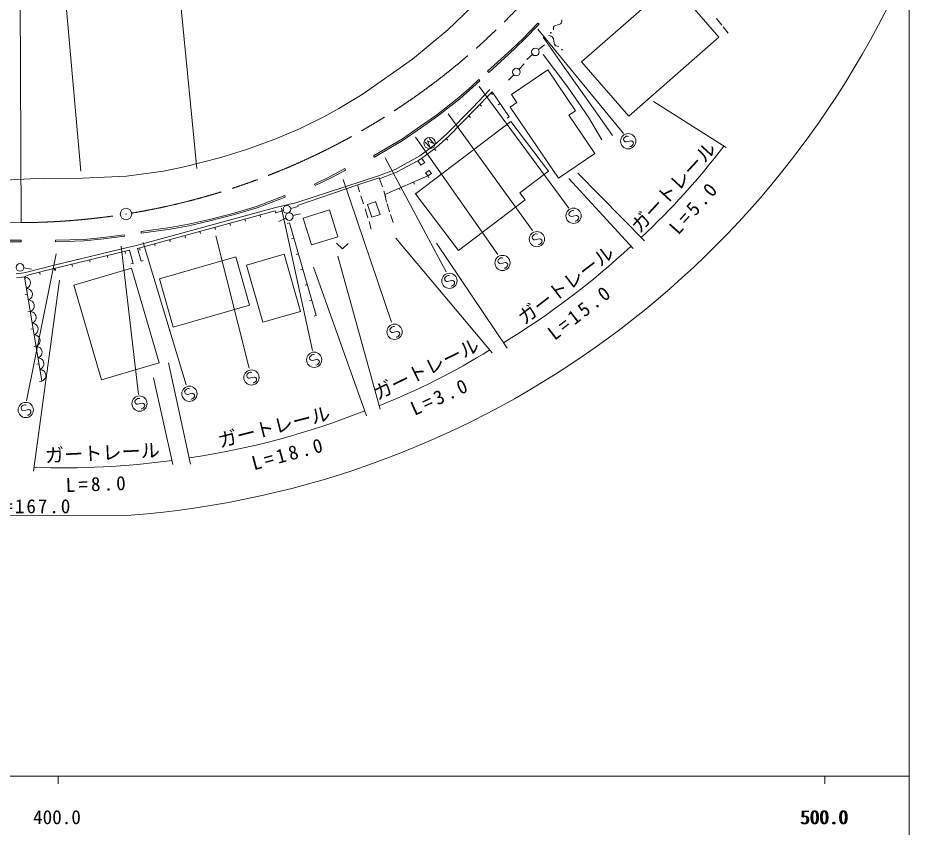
# Model space of a CAD drawing. Units: millimetres, scale not verified. Extents: x 231510 to 871510, y 104537 to 464537.
# Drawn here: x 654250 to 771010, y 282894 to 388521 of the extents above; entities that cross this region are included whole.
import ezdxf
from ezdxf.enums import TextEntityAlignment as Align

# ---------------------------------------------------------------- set-up
doc = ezdxf.new("R2010")
doc.units = ezdxf.units.MM
doc.header["$LTSCALE"] = 1000
doc.linetypes.add('CHAIN', pattern=[18.5, 12, -1.5, 3.5, -1.5])
doc.layers.add('S-SUV', color=7, linetype='Continuous', lineweight=13)
doc.styles.add('ＭＳ ゴシック', font='')
doc.styles.get('ＭＳ ゴシック').set_extended_font_data('MS Gothic')

msp = doc.modelspace()

# ---------------------------------------------------------------- linework, layer by layer
at = {"layer": 'S-SUV'}
for p, q in [((770510, 104537), (770510, 454537)), ((662473, 368508), (659870, 397891)), ((716098, 392515), (710327, 386972)), ((727753, 382766), (738771, 392412)), ((654681, 361793), (654543, 391961)), ((741913, 390300), (745680, 385997)), ((677605, 368868), (675540, 389745)), ((720112, 385783), (722084, 387833)), ((722228, 387694), (720253, 385641)), ((722228, 387694), (722084, 387833)), ((724914, 387691), (724630, 387605)), ((725000, 387741), (724914, 387691)), ((725102, 387831), (725000, 387741)), ((725169, 387951), (725102, 387831)), ((725192, 388073), (725169, 387951)), ((725194, 388273), (725192, 388073)), ((745350, 388448), (746061, 387553)), ((710327, 386972), (705725, 383140)), ((722073, 387041), (733250, 373429)), ((724098, 387173), (724092, 386967)), ((724129, 387314), (724098, 387173)), ((724201, 387420), (724129, 387314)), ((724282, 387484), (724201, 387420)), ((724415, 387548), (724282, 387484)), ((724630, 387605), (724415, 387548)), ((746228, 387339), (746897, 386529)), ((718159, 383939), (720112, 385783)), ((720253, 385641), (718294, 383792)), ((722771, 386015), (725823, 381671)), ((723458, 386216), (723686, 386189)), ((723686, 386189), (723822, 386148)), ((723822, 386148), (723951, 386058)), ((723951, 386058), (724040, 385930)), ((724040, 385930), (724087, 385826)), ((724087, 385826), (724151, 385492)), ((724151, 385492), (724189, 385240)), ((745680, 385997), (733930, 375710)), ((722138, 384395), (722927, 385009)), ((724189, 385240), (724245, 385081)), ((724245, 385081), (724309, 384982)), ((724309, 384982), (724421, 384886)), ((724421, 384886), (724578, 384834)), ((724578, 384834), (724812, 384802)), ((705725, 383140), (699170, 378526)), ((715520, 381545), (718159, 383939)), ((718294, 383792), (715655, 381397)), ((721367, 383759), (720615, 383100)), ((725956, 379485), (722778, 383731)), ((719619, 381809), (720298, 382543)), ((733930, 375710), (727753, 382766)), ((715520, 381545), (715655, 381397)), ((718928, 381086), (718227, 380373)), ((718614, 378507), (723390, 381740)), ((723390, 381740), (726999, 376408)), ((725823, 381671), (728582, 377735)), ((711779, 378108), (713472, 379613)), ((713472, 379613), (714378, 380463)), ((714515, 380317), (713607, 379466)), ((714378, 380463), (714515, 380317)), ((714411, 379559), (726129, 363694)), ((728676, 375550), (725956, 379485)), ((696114, 376703), (699170, 378526)), ((713607, 379466), (711907, 377954)), ((715799, 379152), (713530, 376781)), ((713817, 376503), (716087, 378874)), ((715945, 378725), (716161, 378518)), ((716087, 378874), (718313, 375613)), ((719318, 377467), (718614, 378507)), ((708850, 375834), (711779, 378108)), ((711907, 377954), (708969, 375673)), ((714508, 377225), (714724, 377017)), ((717142, 377329), (716894, 377160)), ((718457, 376885), (719318, 377467)), ((728582, 377735), (731795, 373183)), ((737171, 377593), (746624, 371604)), ((694136, 375625), (696114, 376703)), ((713530, 376781), (710177, 373369)), ((721355, 360773), (710357, 376007)), ((710452, 373078), (713817, 376503)), ((724750, 367588), (718457, 376885)), ((726999, 376408), (726117, 375811)), ((691079, 374104), (694136, 375625)), ((706087, 365555), (718525, 374992)), ((706767, 374371), (708850, 375834)), ((708969, 375673), (706882, 374208)), ((713061, 375734), (713275, 375523)), ((718313, 375613), (718065, 375444)), ((718525, 374992), (723437, 368518)), ((726117, 375811), (729505, 370807)), ((730410, 372621), (728676, 375550)), ((687875, 372722), (691079, 374104)), ((704410, 372716), (706767, 374371)), ((706882, 374208), (704517, 372547)), ((711605, 374252), (711819, 374041)), ((683946, 371286), (687875, 372722)), ((700641, 370528), (704410, 372716)), ((704517, 372547), (700742, 370355)), ((706121, 372942), (716848, 357618)), ((708524, 372088), (707672, 372489)), ((707672, 372489), (708010, 371611)), ((707902, 372759), (708524, 372088)), ((710177, 373369), (708543, 371924)), ((708797, 371615), (710452, 373078)), ((710128, 372792), (710327, 372567)), ((733231, 372714), (733314, 372852)), ((733241, 372600), (733231, 372714)), ((733280, 372507), (733241, 372600)), ((733354, 372412), (733280, 372507)), ((733314, 372852), (733483, 373009)), ((733483, 373009), (733567, 373066)), ((733567, 373066), (733667, 373097)), ((733667, 373097), (733777, 373097)), ((733777, 373097), (733906, 373060)), ((734276, 372469), (734188, 372462)), ((734374, 372423), (734276, 372469)), ((708543, 371924), (706687, 370510)), ((706905, 370174), (708797, 371615)), ((708010, 371611), (707388, 372282)), ((708558, 371433), (708740, 371194)), ((733469, 372348), (733354, 372412)), ((733574, 372322), (733469, 372348)), ((734188, 372462), (733574, 372322)), ((734064, 371734), (734145, 371728)), ((734145, 371728), (734224, 371753)), ((734224, 371753), (734315, 371810)), ((734315, 371810), (734429, 371915)), ((734428, 372371), (734374, 372423)), ((734503, 372284), (734428, 372371)), ((734429, 371915), (734500, 372029)), ((734500, 372029), (734530, 372159)), ((734530, 372159), (734503, 372284)), ((675927, 369069), (680721, 370296)), ((680721, 370296), (683946, 371286)), ((700641, 370528), (700742, 370355)), ((710087, 355364), (702154, 370238)), ((706687, 370510), (703460, 368752)), ((706905, 370174), (706424, 369845)), ((706905, 370174), (707087, 369935)), ((707308, 369628), (706905, 370174)), ((729505, 370807), (724750, 367588)), ((673230, 368527), (675927, 369069)), ((706424, 369845), (703629, 368389)), ((706424, 369845), (706822, 369303)), ((706822, 369303), (707308, 369628)), ((662670, 367596), (668412, 367880)), ((668412, 367880), (673230, 368527)), ((701272, 367892), (690626, 364410)), ((692937, 366813), (695173, 367923)), ((695173, 367923), (696899, 368843)), ((696993, 368666), (695264, 367745)), ((696993, 368666), (696899, 368843)), ((703460, 368752), (701272, 367892)), ((703629, 368389), (701408, 367516)), ((702102, 365479), (707738, 367919)), ((707434, 368300), (707876, 368592)), ((707738, 367919), (707434, 368300)), ((708177, 368207), (707738, 367919)), ((707738, 367919), (707857, 367643)), ((707876, 368592), (708177, 368207)), ((723437, 368518), (719716, 365694)), ((735982, 359439), (727292, 368246)), ((642397, 366920), (655856, 367495)), ((657707, 367562), (655852, 367509)), ((662670, 367596), (657707, 367562)), ((690734, 364025), (698584, 366739)), ((692937, 366813), (693026, 366634)), ((695264, 367745), (693026, 366634)), ((696656, 367443), (702966, 348784)), ((698522, 366717), (698798, 365829)), ((698584, 366739), (701350, 367654)), ((701350, 367654), (701408, 367516)), ((701818, 366451), (701408, 367516)), ((705860, 367106), (705979, 366830)), ((726118, 367542), (734514, 358441)), ((702102, 365479), (701968, 365952)), ((702102, 365479), (702221, 365204)), ((702313, 364459), (702102, 365479)), ((703981, 366292), (704100, 366017)), ((706056, 365596), (706111, 365637)), ((711699, 358159), (706087, 365555)), ((719716, 365694), (720415, 364773)), ((685376, 363920), (689059, 365328)), ((689130, 365141), (685441, 363730)), ((690626, 364410), (687699, 363727)), ((689059, 365328), (689130, 365141)), ((698981, 365296), (699313, 364248)), ((699847, 364154), (700846, 364503)), ((700912, 364568), (701504, 362872)), ((720415, 364773), (711699, 358159)), ((687699, 363727), (669730, 358809)), ((669828, 358421), (687797, 363339)), ((682461, 363051), (685376, 363920)), ((685441, 363730), (682515, 362858)), ((687797, 363339), (687876, 363050)), ((688860, 363381), (687908, 363074)), ((688636, 363691), (692693, 345122)), ((689820, 363662), (690787, 363915)), ((691468, 362395), (694877, 363449)), ((694877, 363449), (695961, 359945)), ((699529, 363578), (699895, 362444)), ((700426, 362496), (699847, 364154)), ((702729, 363221), (702414, 364235)), ((726103, 362989), (726186, 363127)), ((726186, 363127), (726354, 363284)), ((726354, 363284), (726438, 363341)), ((726438, 363341), (726538, 363372)), ((726538, 363372), (726648, 363372)), ((726648, 363372), (726777, 363335)), ((676514, 361586), (679253, 362223)), ((679300, 362029), (676555, 361390)), ((679253, 362223), (682461, 363051)), ((682515, 362858), (679300, 362029)), ((683870, 362264), (683949, 361975)), ((685833, 362801), (685913, 362512)), ((689186, 362382), (688278, 361963)), ((690126, 362708), (691099, 362941)), ((692552, 358890), (691468, 362395)), ((701504, 362872), (700426, 362496)), ((703195, 361795), (702846, 362878)), ((726112, 362875), (726103, 362989)), ((726151, 362782), (726112, 362875)), ((726226, 362687), (726151, 362782)), ((726340, 362623), (726226, 362687)), ((726445, 362597), (726340, 362623)), ((727059, 362737), (726445, 362597)), ((726936, 362009), (727017, 362003)), ((727017, 362003), (727096, 362028)), ((727148, 362744), (727059, 362737)), ((727096, 362028), (727186, 362085)), ((727245, 362698), (727148, 362744)), ((727186, 362085), (727300, 362190)), ((727300, 362646), (727245, 362698)), ((727374, 362559), (727300, 362646)), ((727300, 362190), (727372, 362304)), ((727372, 362304), (727401, 362434)), ((727401, 362434), (727374, 362559)), ((670320, 360632), (674129, 361141)), ((674161, 360943), (670346, 360433)), ((674129, 361141), (676514, 361586)), ((676555, 361390), (674161, 360943)), ((679942, 361189), (680021, 360900)), ((681906, 361727), (681985, 361437)), ((689658, 361770), (689370, 361686)), ((689658, 361770), (693170, 349679)), ((700079, 361928), (700343, 360949)), ((662894, 359611), (665434, 359859)), ((665457, 359661), (662907, 359411)), ((665434, 359859), (668130, 360224)), ((668157, 360025), (665457, 359661)), ((668157, 360025), (668130, 360224)), ((670320, 360632), (670346, 360433)), ((676014, 360114), (676093, 359825)), ((677978, 360652), (678057, 360362)), ((684400, 342778), (680073, 360086)), ((690244, 359754), (689955, 359671)), ((695961, 359945), (692552, 358890)), ((703564, 359775), (716129, 344802)), ((721322, 359933), (721405, 360072)), ((721332, 359820), (721322, 359933)), ((721371, 359726), (721332, 359820)), ((721445, 359632), (721371, 359726)), ((721405, 360072), (721574, 360228)), ((721559, 359567), (721445, 359632)), ((721574, 360228), (721657, 360285)), ((721657, 360285), (721758, 360317)), ((722278, 359681), (721664, 359542)), ((721758, 360317), (721867, 360316)), ((721867, 360316), (721997, 360279)), ((722367, 359688), (722278, 359681)), ((722464, 359642), (722367, 359688)), ((722519, 359591), (722464, 359642)), ((619393, 359415), (654693, 359501)), ((654694, 359301), (619394, 359215)), ((654693, 359501), (654694, 359301)), ((668716, 358579), (658983, 356233)), ((659167, 359491), (662894, 359611)), ((659173, 359291), (659167, 359491)), ((662907, 359411), (659173, 359291)), ((669977, 339353), (667723, 358734)), ((669730, 358809), (668716, 358579)), ((670123, 358502), (670202, 358212)), ((670608, 359184), (676197, 340615)), ((672086, 359039), (672166, 358750)), ((674050, 359577), (674130, 359287)), ((695826, 359097), (696569, 358381)), ((696569, 358381), (697326, 359083)), ((708848, 359129), (718066, 345390)), ((721664, 359542), (721559, 359567)), ((722155, 358954), (722236, 358947)), ((722236, 358947), (722315, 358972)), ((722315, 358972), (722406, 359029)), ((722406, 359029), (722519, 359134)), ((722593, 359503), (722519, 359591)), ((722519, 359134), (722591, 359248)), ((722591, 359248), (722621, 359378)), ((722621, 359378), (722593, 359503)), ((659250, 357742), (655374, 338542)), ((658984, 355821), (668807, 358189)), ((665914, 357492), (665985, 357200)), ((668225, 358049), (668295, 357757)), ((668807, 358189), (669288, 356479)), ((670319, 356762), (669828, 358421)), ((672704, 354468), (682670, 357314)), ((682670, 357314), (684469, 351011)), ((684061, 356259), (688968, 357666)), ((688968, 357666), (691110, 350195)), ((690829, 357739), (690541, 357656)), ((701486, 337446), (695967, 357410)), ((658983, 356235), (655598, 355368)), ((661294, 356378), (661364, 356087)), ((663604, 356935), (663674, 356643)), ((669288, 356479), (668999, 356397)), ((670319, 356762), (670606, 356847)), ((686203, 348788), (684061, 356259)), ((716837, 356828), (716920, 356967)), ((716847, 356715), (716837, 356828)), ((716886, 356621), (716847, 356715)), ((716960, 356527), (716886, 356621)), ((716920, 356967), (717089, 357123)), ((717074, 356462), (716960, 356527)), ((717179, 356437), (717074, 356462)), ((717089, 357123), (717172, 357180)), ((717172, 357180), (717273, 357212)), ((717793, 356576), (717179, 356437)), ((717273, 357212), (717382, 357211)), ((717382, 357211), (717512, 357174)), ((717882, 356584), (717793, 356576)), ((717979, 356537), (717882, 356584)), ((718034, 356486), (717979, 356537)), ((718108, 356398), (718034, 356486)), ((718034, 356029), (718106, 356143)), ((718106, 356143), (718136, 356273)), ((718136, 356273), (718108, 356398)), ((655033, 355241), (654042, 355101)), ((655016, 355878), (656005, 355731)), ((655033, 355241), (655598, 355368)), ((655106, 354726), (655697, 354981)), ((655697, 354981), (659090, 355850)), ((657082, 355335), (657156, 355045)), ((658984, 355821), (659054, 355530)), ((659090, 355850), (659164, 355559)), ((661550, 353635), (669070, 355839)), ((669070, 355839), (672690, 343482)), ((691414, 355724), (691126, 355640)), ((692797, 356001), (699725, 336566)), ((717670, 355849), (717751, 355842)), ((717751, 355842), (717830, 355867)), ((717830, 355867), (717921, 355924)), ((717921, 355924), (718034, 356029)), ((655106, 354726), (654088, 354582)), ((655106, 354726), (654810, 354677)), ((655290, 354694), (655106, 354726)), ((655106, 354726), (655224, 354450)), ((655106, 354726), (657372, 341111)), ((655452, 354632), (655290, 354694)), ((655643, 354512), (655452, 354632)), ((655761, 354361), (655643, 354512)), ((655848, 354192), (655761, 354361)), ((655887, 353958), (655848, 354192)), ((655859, 353771), (655887, 353958)), ((659679, 354298), (656274, 329344)), ((674504, 348166), (672704, 354468)), ((709905, 354496), (709989, 354635)), ((709915, 354383), (709905, 354496)), ((709954, 354289), (709915, 354383)), ((710028, 354194), (709954, 354289)), ((709989, 354635), (710157, 354791)), ((710143, 354130), (710028, 354194)), ((710248, 354105), (710143, 354130)), ((710157, 354791), (710241, 354848)), ((710241, 354848), (710341, 354880)), ((710862, 354244), (710248, 354105)), ((710341, 354880), (710451, 354879)), ((710451, 354879), (710580, 354842)), ((710950, 354251), (710862, 354244)), ((711048, 354205), (710950, 354251)), ((711102, 354154), (711048, 354205)), ((711177, 354066), (711102, 354154)), ((711103, 353697), (711174, 353811)), ((711174, 353811), (711204, 353941)), ((711204, 353941), (711177, 354066)), ((655358, 353213), (655522, 353299)), ((655542, 353182), (655358, 353213)), ((655522, 353299), (655655, 353414)), ((655704, 353119), (655542, 353182)), ((655655, 353414), (655796, 353589)), ((655895, 352999), (655704, 353119)), ((655796, 353589), (655859, 353771)), ((656013, 352848), (655895, 352999)), ((656099, 352680), (656013, 352848)), ((656138, 352445), (656099, 352680)), ((665170, 341279), (661550, 353635)), ((692000, 353709), (691711, 353625)), ((710739, 353516), (710820, 353510)), ((710820, 353510), (710898, 353535)), ((710898, 353535), (710989, 353592)), ((710989, 353592), (711103, 353697)), ((655484, 352457), (655188, 352407)), ((655609, 351700), (655774, 351786)), ((655794, 351669), (655609, 351700)), ((655774, 351786), (655906, 351901)), ((655956, 351606), (655794, 351669)), ((655906, 351901), (656048, 352077)), ((656146, 351487), (655956, 351606)), ((656048, 352077), (656111, 352258)), ((656111, 352258), (656138, 352445)), ((656265, 351335), (656146, 351487)), ((692585, 351694), (692297, 351610)), ((656026, 350273), (656158, 350389)), ((656158, 350389), (656300, 350564)), ((656351, 351167), (656265, 351335)), ((656300, 350564), (656363, 350745)), ((656390, 350932), (656351, 351167)), ((656363, 350745), (656390, 350932)), ((684469, 351011), (674504, 348166)), ((655861, 350188), (655565, 350138)), ((655861, 350188), (656026, 350273)), ((656045, 350156), (655861, 350188)), ((656207, 350094), (656045, 350156)), ((656398, 349974), (656207, 350094)), ((656517, 349823), (656398, 349974)), ((656603, 349654), (656517, 349823)), ((656552, 349051), (656615, 349233)), ((656642, 349420), (656603, 349654)), ((656615, 349233), (656642, 349420)), ((691110, 350195), (686203, 348788)), ((693170, 349679), (692882, 349595)), ((656113, 348675), (656278, 348761)), ((656297, 348643), (656113, 348675)), ((656278, 348761), (656410, 348876)), ((656459, 348581), (656297, 348643)), ((656410, 348876), (656552, 349051)), ((656650, 348461), (656459, 348581)), ((656769, 348310), (656650, 348461)), ((656855, 348141), (656769, 348310)), ((656894, 347907), (656855, 348141)), ((702759, 347843), (702842, 347981)), ((702842, 347981), (703011, 348137)), ((703011, 348137), (703094, 348194)), ((703094, 348194), (703195, 348226)), ((703195, 348226), (703304, 348225)), ((703304, 348225), (703434, 348189)), ((656239, 347918), (655943, 347869)), ((656365, 347162), (656530, 347248)), ((656549, 347131), (656365, 347162)), ((656530, 347248), (656662, 347363)), ((656711, 347068), (656549, 347131)), ((656662, 347363), (656804, 347538)), ((656902, 346948), (656711, 347068)), ((656804, 347538), (656867, 347720)), ((656867, 347720), (656894, 347907)), ((657020, 346797), (656902, 346948)), ((657107, 346629), (657020, 346797)), ((702769, 347729), (702759, 347843)), ((702808, 347636), (702769, 347729)), ((702882, 347541), (702808, 347636)), ((702996, 347476), (702882, 347541)), ((703101, 347451), (702996, 347476)), ((703715, 347591), (703101, 347451)), ((703592, 346863), (703673, 346856)), ((703673, 346856), (703752, 346882)), ((703804, 347598), (703715, 347591)), ((703752, 346882), (703843, 346938)), ((703901, 347552), (703804, 347598)), ((703843, 346938), (703956, 347044)), ((703956, 347500), (703901, 347552)), ((704031, 347412), (703956, 347500)), ((703956, 347044), (704028, 347158)), ((704028, 347158), (704058, 347287)), ((704058, 347287), (704031, 347412)), ((656617, 345649), (656321, 345600)), ((656617, 345649), (656781, 345735)), ((656801, 345618), (656617, 345649)), ((656781, 345735), (656914, 345850)), ((656963, 345555), (656801, 345618)), ((656914, 345850), (657056, 346026)), ((657056, 346026), (657119, 346207)), ((657146, 346394), (657107, 346629)), ((657119, 346207), (657146, 346394)), ((657154, 345436), (656963, 345555)), ((657272, 345284), (657154, 345436)), ((657166, 344338), (657307, 344513)), ((657359, 345116), (657272, 345284)), ((657307, 344513), (657371, 344694)), ((657398, 344881), (657359, 345116)), ((657371, 344694), (657398, 344881)), ((692354, 344332), (692523, 344488)), ((692523, 344488), (692606, 344545)), ((692606, 344545), (692707, 344577)), ((692707, 344577), (692816, 344576)), ((692816, 344576), (692946, 344539)), ((656995, 343380), (656699, 343331)), ((656869, 344137), (657033, 344222)), ((657053, 344105), (656869, 344137)), ((657033, 344222), (657166, 344338)), ((657215, 344043), (657053, 344105)), ((657406, 343923), (657215, 344043)), ((657524, 343772), (657406, 343923)), ((657610, 343603), (657524, 343772)), ((657650, 343369), (657610, 343603)), ((657622, 343182), (657650, 343369)), ((672690, 343482), (665170, 341279)), ((673888, 343494), (676765, 330283)), ((692271, 344193), (692354, 344332)), ((692281, 344080), (692271, 344193)), ((692320, 343986), (692281, 344080)), ((692394, 343892), (692320, 343986)), ((692508, 343827), (692394, 343892)), ((692614, 343802), (692508, 343827)), ((693227, 343941), (692614, 343802)), ((693316, 343948), (693227, 343941)), ((693264, 343232), (693355, 343289)), ((693413, 343902), (693316, 343948)), ((693355, 343289), (693468, 343394)), ((693468, 343851), (693413, 343902)), ((693543, 343763), (693468, 343851)), ((693468, 343394), (693540, 343508)), ((693540, 343508), (693570, 343638)), ((693570, 343638), (693543, 343763)), ((657121, 342624), (657285, 342710)), ((657305, 342592), (657121, 342624)), ((657285, 342710), (657417, 342825)), ((657467, 342530), (657305, 342592)), ((657417, 342825), (657559, 343000)), ((657658, 342410), (657467, 342530)), ((657559, 343000), (657622, 343182)), ((657776, 342259), (657658, 342410)), ((657862, 342090), (657776, 342259)), ((684173, 342015), (684342, 342172)), ((684342, 342172), (684425, 342229)), ((684425, 342229), (684525, 342260)), ((684525, 342260), (684635, 342260)), ((684635, 342260), (684765, 342223)), ((693104, 343214), (693185, 343207)), ((693185, 343207), (693264, 343232)), ((657372, 341111), (657076, 341062)), ((657372, 341111), (657537, 341197)), ((657537, 341197), (657669, 341312)), ((657669, 341312), (657811, 341487)), ((657811, 341487), (657874, 341669)), ((657901, 341856), (657862, 342090)), ((657874, 341669), (657901, 341856)), ((674475, 330224), (671951, 341557)), ((684090, 341877), (684173, 342015)), ((684100, 341763), (684090, 341877)), ((684138, 341670), (684100, 341763)), ((684213, 341575), (684138, 341670)), ((684327, 341511), (684213, 341575)), ((684432, 341485), (684327, 341511)), ((685046, 341625), (684432, 341485)), ((685135, 341632), (685046, 341625)), ((685083, 340916), (685173, 340972)), ((685232, 341586), (685135, 341632)), ((685173, 340972), (685287, 341078)), ((685287, 341534), (685232, 341586)), ((685361, 341447), (685287, 341534)), ((685287, 341078), (685359, 341192)), ((685359, 341192), (685388, 341322)), ((685388, 341322), (685361, 341447)), ((675996, 339758), (676079, 339896)), ((676079, 339896), (676248, 340052)), ((676248, 340052), (676332, 340109)), ((676332, 340109), (676432, 340141)), ((676432, 340141), (676542, 340140)), ((676542, 340140), (676671, 340104)), ((684923, 340897), (685004, 340890)), ((685004, 340890), (685083, 340916)), ((669491, 338476), (669574, 338615)), ((669574, 338615), (669742, 338771)), ((669742, 338771), (669826, 338828)), ((669826, 338828), (669926, 338860)), ((669926, 338860), (670036, 338859)), ((670036, 338859), (670165, 338822)), ((676006, 339644), (675996, 339758)), ((676045, 339551), (676006, 339644)), ((676119, 339456), (676045, 339551)), ((676234, 339391), (676119, 339456)), ((676339, 339366), (676234, 339391)), ((676953, 339506), (676339, 339366)), ((676829, 338778), (676910, 338771)), ((676910, 338771), (676989, 338796)), ((677041, 339513), (676953, 339506)), ((676989, 338796), (677080, 338853)), ((677139, 339467), (677041, 339513)), ((677080, 338853), (677194, 338959)), ((677193, 339415), (677139, 339467)), ((677268, 339327), (677193, 339415)), ((677194, 338959), (677265, 339073)), ((677265, 339073), (677295, 339202)), ((677295, 339202), (677268, 339327)), ((654656, 337638), (654739, 337777)), ((654665, 337525), (654656, 337638)), ((654704, 337431), (654665, 337525)), ((654739, 337777), (654907, 337933)), ((654907, 337933), (654991, 337990)), ((654991, 337990), (655091, 338022)), ((655091, 338022), (655201, 338021)), ((655201, 338021), (655330, 337984)), ((669500, 338363), (669491, 338476)), ((669539, 338269), (669500, 338363)), ((669614, 338174), (669539, 338269)), ((669728, 338110), (669614, 338174)), ((669833, 338085), (669728, 338110)), ((670447, 338224), (669833, 338085)), ((670324, 337496), (670405, 337490)), ((670405, 337490), (670484, 337515)), ((670536, 338231), (670447, 338224)), ((670484, 337515), (670574, 337572)), ((670633, 338185), (670536, 338231)), ((670574, 337572), (670688, 337677)), ((670688, 338134), (670633, 338185)), ((670762, 338046), (670688, 338134)), ((670688, 337677), (670759, 337791)), ((670759, 337791), (670789, 337921)), ((670789, 337921), (670762, 338046)), ((654779, 337337), (654704, 337431)), ((654893, 337272), (654779, 337337)), ((654998, 337247), (654893, 337272)), ((655612, 337386), (654998, 337247)), ((655489, 336659), (655570, 336652)), ((655570, 336652), (655649, 336677)), ((655701, 337394), (655612, 337386)), ((655649, 336677), (655739, 336734)), ((655798, 337347), (655701, 337394)), ((655739, 336734), (655853, 336839)), ((655853, 337296), (655798, 337347)), ((655927, 337208), (655853, 337296)), ((655853, 336839), (655925, 336953)), ((655925, 336953), (655954, 337083)), ((655954, 337083), (655927, 337208)), ((600048, 323331), (668977, 323614)), ((231510, 289537), (770510, 289537)), ((659510, 289537), (659510, 288537)), ((759510, 289537), (759510, 288537))]:
    msp.add_line(p, q, dxfattribs=at)
at = {"layer": 'S-SUV', "linetype": 'CHAIN'}
msp.add_line((654681, 361793), (568954, 361601), dxfattribs=at)
at = {"layer": 'S-SUV'}
for centre, radius in [((723762, 386576), 40.4), ((721743, 384088), 498), ((725217, 384378), 46.2), ((719279, 381443), 498), ((707955, 372184), 746), ((733853, 372418), 995), ((668351, 362919), 746), ((689336, 363535), 498), ((726725, 362693), 995), ((668351, 362919), 22.5), ((689640, 362592), 498), ((721944, 359637), 995), ((717459, 356532), 995), ((654522, 355952), 498), ((710528, 354200), 995), ((703381, 347547), 995), ((692893, 343897), 995), ((684712, 341581), 995), ((676618, 339462), 995), ((670113, 338180), 995), ((655278, 337342), 995)]:
    msp.add_circle(centre, radius, dxfattribs=at)
for centre, radius, start, end in [((659706, 444049), 120792, 274.40198, 338.20288), ((667608, 432261), 99285, 313.1871, 322.47134), ((663252, 435150), 104304, 301.39088, 312.89255), ((665974, 426111), 95055, 291.85808, 301.62563), ((662141, 430668), 100614, 278.25577, 291.78694), ((660517, 428540), 98752, 267.57948, 278.05576)]:
    msp.add_arc(centre, radius, start, end, dxfattribs=at)
at = {"layer": 'S-SUV', "linetype": 'CHAIN'}
for centre, start, end in [((654209, 451799), 279.51825, 317.53452), ((654160, 451792), 270.33167, 278.59471)]:
    msp.add_arc(centre, 90000, start, end, dxfattribs=at)

# ---------------------------------------------------------------- texts
at = {"layer": 'S-SUV', "style": 'ＭＳ ゴシック'}
for rotation, p in [(47.3, (735737, 359934)), (37.5, (720645, 347949)), (26.1, (701405, 338088)), (14.3, (680742, 331873)), (2.8, (657851, 329925))]:
    msp.add_text('ガートレール', height=1833, rotation=rotation, dxfattribs=at).set_placement(p, align=Align.BOTTOM_LEFT)
for s, p in [('400.0', (656230, 282732)), ('500.0', (756230, 282732)), ('500.0', (756385, 282732))]:
    msp.add_text(s, height=1833, dxfattribs=at).set_placement(p, align=Align.BOTTOM_LEFT)
at = {"layer": 'S-SUV', "char_height": 1833, "attachment_point": 7, "style": 'ＭＳ ゴシック'}
for s, insert, rotation in [('\\T1.32;L=5.0', (740398, 360082), 48.1), ('\\T1.32;L=15.0', (724270, 346321), 38), ('\\T1.32;L=3.0', (705992, 336534), 24.5), ('\\T1.32;L=18.0', (685033, 329432), 15.1), ('\\T1.32;L=8.0', (660515, 326595), 2)]:
    msp.add_mtext(s, dxfattribs=dict(at, insert=insert, rotation=rotation))
at = {"layer": 'S-SUV', "insert": (643367, 323660), "char_height": 1833, "attachment_point": 7, "style": 'ＭＳ ゴシック'}
msp.add_mtext('\\T1.2;側溝\\~L=167.0', dxfattribs=at)

doc.saveas('drawing.dxf')
